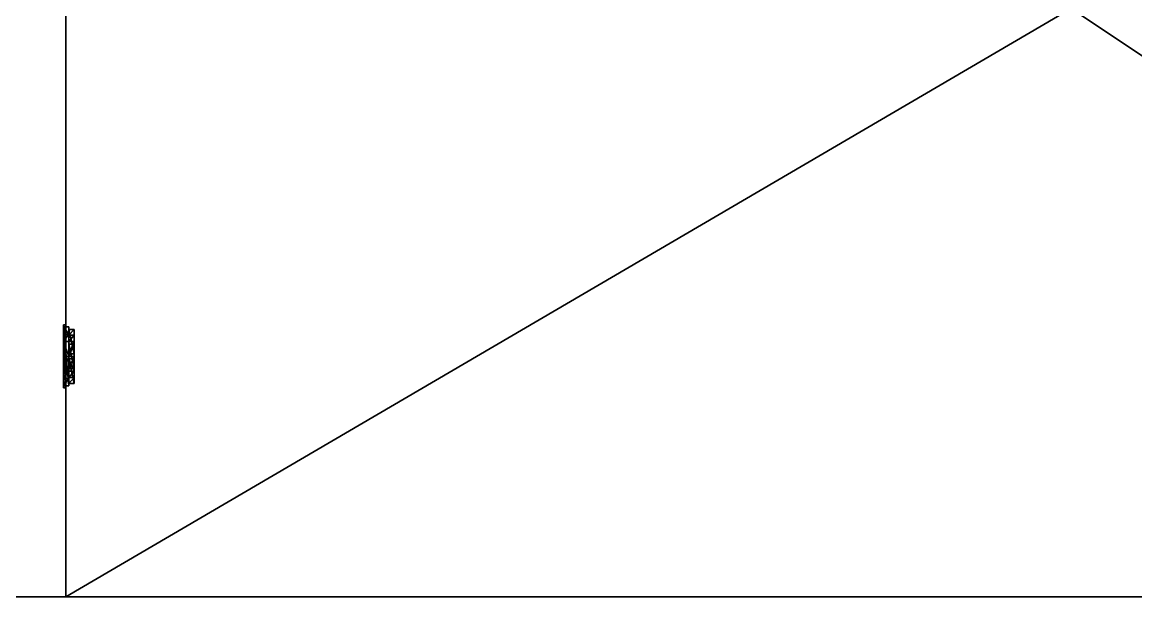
# Model space of a CAD drawing. Header units: metres. Extents: x -124 to 108, y 0 to 201.
# Drawn here: x 45.2 to 56.91, y 0 to 6.04 of the extents above; entities that cross this region are included whole.
import ezdxf

# ---------------------------------------------------------------- set-up
doc = ezdxf.new("R2010")
doc.units = ezdxf.units.M
doc.layers.get('0').update_dxf_attribs({"true_color": 0xff5454})

# ---------------------------------------------------------------- blocks, each defined once
blk = doc.blocks.new('window_i')
for p, q in [((0.333, 1.5, 0.022), (0.155, 1.348, 0.022)), ((0.333, 1.5), (0.155, 1.348)), ((0.177, 1.338, 0.022), (0.333, 1.471, 0.022)), ((0.177, 1.338, -0.033), (0.333, 1.471, -0.033)), ((0.333, 1.436, -0.088), (0.204, 1.326, -0.088)), ((0.333, 1.436, -0.033), (0.204, 1.326, -0.033)), ((0.51, 1.348, 0.022), (0.333, 1.5, 0.022)), ((0.51, 1.348), (0.333, 1.5)), ((0.333, 1.5), (0.333, 1.5, 0.022)), ((0.333, 1.471, 0.022), (0.488, 1.338, 0.022)), ((0.333, 1.471, 0.022), (0.333, 1.471, -0.033)), ((0.333, 1.471, -0.033), (0.488, 1.338, -0.033)), ((0.461, 1.326, -0.033), (0.333, 1.436, -0.033)), ((0.333, 1.436, -0.033), (0.333, 1.436, -0.088)), ((0.461, 1.326, -0.088), (0.333, 1.436, -0.088)), ((0.155, 1.348, 0.022), (0.155, 1.124, 0.022)), ((0.155, 1.348), (0.155, 1.124)), ((0.155, 1.348), (0.155, 1.348, 0.022)), ((0.177, 1.338, 0.022), (0.177, 1.102, 0.022)), ((0.177, 1.338, 0.022), (0.177, 1.338, -0.033)), ((0.177, 1.338, -0.033), (0.177, 1.102, -0.033)), ((0.204, 1.326, -0.088), (0.204, 1.129, -0.088)), ((0.204, 1.326, -0.033), (0.204, 1.129, -0.033)), ((0.204, 1.326, -0.033), (0.204, 1.326, -0.088)), ((0.461, 1.326, -0.033), (0.461, 1.326, -0.088)), ((0.461, 1.129, -0.033), (0.461, 1.326, -0.033)), ((0.461, 1.129, -0.088), (0.461, 1.326, -0.088)), ((0.488, 1.102, 0.022), (0.488, 1.338, 0.022)), ((0.488, 1.338, 0.022), (0.488, 1.338, -0.033)), ((0.488, 1.102, -0.033), (0.488, 1.338, -0.033)), ((0.51, 1.124, 0.022), (0.51, 1.348, 0.022)), ((0.51, 1.124), (0.51, 1.348)), ((0.51, 1.348), (0.51, 1.348, 0.022)), ((0.091, 1.124), (0, 1.034)), ((0.091, 1.124, 0.022), (0, 1.034, 0.022)), ((0.1, 1.102, 0.022), (0.022, 1.025, 0.022)), ((0.1, 1.102, -0.033), (0.022, 1.025, -0.033)), ((0.111, 1.076, -0.088), (0.049, 1.014, -0.088)), ((0.111, 1.076, -0.033), (0.049, 1.014, -0.033)), ((0.091, 1.124), (0.091, 1.124, 0.022)), ((0.155, 1.124), (0.091, 1.124)), ((0.155, 1.124, 0.022), (0.091, 1.124, 0.022)), ((0.177, 1.102, 0.022), (0.1, 1.102, 0.022)), ((0.177, 1.102, -0.033), (0.1, 1.102, -0.033)), ((0.1, 1.102, 0.022), (0.1, 1.102, -0.033)), ((0.177, 1.076, -0.033), (0.111, 1.076, -0.033)), ((0.111, 1.076, -0.033), (0.111, 1.076, -0.088)), ((0.177, 1.076, -0.088), (0.111, 1.076, -0.088)), ((0.155, 1.124), (0.155, 1.124, 0.022)), ((0.177, 1.102, 0.022), (0.177, 1.102, -0.033)), ((0.177, 1.076, -0.033), (0.177, 1.076, -0.088)), ((0.306, 1.076, -0.088), (0.177, 1.076, -0.088)), ((0.306, 1.076, -0.033), (0.177, 1.076, -0.033)), ((0.204, 1.129, -0.033), (0.461, 1.129, -0.033)), ((0.204, 1.129, -0.088), (0.461, 1.129, -0.088)), ((0.204, 1.129, -0.033), (0.204, 1.129, -0.088)), ((0.306, 0.124, -0.088), (0.306, 1.076, -0.088)), ((0.306, 1.076, -0.033), (0.306, 1.076, -0.088)), ((0.306, 0.124, -0.033), (0.306, 1.076, -0.033)), ((0.359, 1.076, -0.088), (0.359, 0.124, -0.088)), ((0.359, 1.076, -0.033), (0.359, 1.076, -0.088)), ((0.488, 1.076, -0.088), (0.359, 1.076, -0.088)), ((0.488, 1.076, -0.033), (0.359, 1.076, -0.033)), ((0.461, 1.129, -0.033), (0.461, 1.129, -0.088)), ((0.566, 1.102, 0.022), (0.488, 1.102, 0.022)), ((0.488, 1.102, 0.022), (0.488, 1.102, -0.033)), ((0.566, 1.102, -0.033), (0.488, 1.102, -0.033)), ((0.555, 1.076, -0.088), (0.488, 1.076, -0.088)), ((0.488, 1.076, -0.033), (0.488, 1.076, -0.088)), ((0.555, 1.076, -0.033), (0.488, 1.076, -0.033)), ((0.575, 1.124, 0.022), (0.51, 1.124, 0.022)), ((0.51, 1.124), (0.51, 1.124, 0.022)), ((0.575, 1.124), (0.51, 1.124)), ((0.617, 1.014, -0.033), (0.555, 1.076, -0.033)), ((0.555, 1.076, -0.033), (0.555, 1.076, -0.088)), ((0.617, 1.014, -0.088), (0.555, 1.076, -0.088)), ((0.566, 1.102, 0.022), (0.643, 1.025, 0.022)), ((0.566, 1.102, 0.022), (0.566, 1.102, -0.033)), ((0.566, 1.102, -0.033), (0.643, 1.025, -0.033)), ((0.665, 1.034, 0.022), (0.575, 1.124, 0.022)), ((0.575, 1.124), (0.575, 1.124, 0.022)), ((0.665, 1.034), (0.575, 1.124)), ((0, 1.034), (0, 1.034, 0.022)), ((0, 1.034, 0.022), (0, 0, 0.022)), ((0, 1.034), (0, 0)), ((0.022, 1.025, 0.022), (0.022, 0.097, 0.022)), ((0.022, 1.025, 0.022), (0.022, 1.025, -0.033)), ((0.022, 1.025, -0.033), (0.022, 0.097, -0.033)), ((0.049, 1.014, -0.088), (0.049, 0.124, -0.088)), ((0.049, 1.014, -0.033), (0.049, 1.014, -0.088)), ((0.049, 1.014, -0.033), (0.049, 0.124, -0.033)), ((0.617, 1.014, -0.033), (0.617, 1.014, -0.088)), ((0.617, 0.124, -0.033), (0.617, 1.014, -0.033)), ((0.617, 0.124, -0.088), (0.617, 1.014, -0.088)), ((0.643, 0.097, 0.022), (0.643, 1.025, 0.022)), ((0.643, 1.025, 0.022), (0.643, 1.025, -0.033)), ((0.643, 0.097, -0.033), (0.643, 1.025, -0.033)), ((0.665, 0, 0.022), (0.665, 1.034, 0.022)), ((0.665, 0), (0.665, 1.034)), ((0.665, 1.034), (0.665, 1.034, 0.022)), ((0.049, 0.124, -0.088), (0.306, 0.124, -0.088)), ((0.049, 0.124, -0.033), (0.306, 0.124, -0.033)), ((0.049, 0.124, -0.033), (0.049, 0.124, -0.088)), ((0.306, 0.124, -0.033), (0.306, 0.124, -0.088)), ((0.359, 0.124, -0.033), (0.359, 0.124, -0.088)), ((0.359, 0.124, -0.088), (0.617, 0.124, -0.088)), ((0.359, 0.124, -0.033), (0.617, 0.124, -0.033)), ((0.617, 0.124, -0.033), (0.617, 0.124, -0.088)), ((0, 0, 0.022), (0.665, 0, 0.022)), ((0, 0), (0, 0, 0.022)), ((0, 0), (0.665, 0)), ((0.022, 0.097, 0.022), (0.643, 0.097, 0.022)), ((0.022, 0.097, 0.022), (0.022, 0.097, -0.033)), ((0.022, 0.097, -0.033), (0.643, 0.097, -0.033)), ((0.643, 0.097, 0.022), (0.643, 0.097, -0.033)), ((0.665, 0), (0.665, 0, 0.022))]:
    blk.add_line(p, q)
at = {"color": 29, "true_color": 0x423123}
blk.add_line((0.359, 1.076, -0.033), (0.359, 0.124, -0.033), dxfattribs=at)
at = {"color": 45, "true_color": 0xaa8f5f}
mesh = blk.add_polyface(dxfattribs=at)
corners = [(0, 0, 0.022), (0.022, 0.097, 0.022), (0, 1.034, 0.022), (0.665, 0, 0.022), (0.643, 0.097, 0.022), (0.643, 1.025, 0.022), (0.488, 1.102, 0.022), (0.51, 1.124, 0.022), (0.488, 1.338, 0.022), (0.566, 1.102, 0.022), (0.575, 1.124, 0.022), (0.665, 1.034, 0.022), (0.022, 1.025, 0.022), (0.091, 1.124, 0.022), (0.1, 1.102, 0.022), (0.155, 1.124, 0.022), (0.177, 1.102, 0.022), (0.155, 1.348, 0.022), (0.177, 1.338, 0.022), (0.333, 1.5, 0.022), (0.333, 1.471, 0.022), (0.51, 1.348, 0.022)]
mesh.append_faces([[corners[k] for k in face] for face in [(0, 1, 2), (1, 3, 4), (4, 3, 5), (6, 7, 8), (7, 9, 10), (10, 5, 11), (11, 5, 3), (2, 12, 13), (12, 2, 1), (13, 14, 15), (15, 16, 17), (17, 18, 19), (19, 8, 21), (21, 8, 7)]], dxfattribs={"vtx0": -1, "vtx1": -1, "color": 45})
mesh.append_faces([[corners[k] for k in face] for face in [(1, 0, 3), (7, 6, 9), (10, 9, 5), (13, 12, 14), (15, 14, 16), (17, 16, 18), (19, 18, 20), (19, 20, 8)]], dxfattribs={"vtx0": -1, "vtx2": -1, "color": 45})
at = {"color": 29, "true_color": 0x423123}
mesh = blk.add_polyface(dxfattribs=at)
corners = [(0.049, 1.014, -0.033), (0.1, 1.102, -0.033), (0.022, 1.025, -0.033), (0.111, 1.076, -0.033), (0.177, 1.102, -0.033), (0.177, 1.076, -0.033), (0.306, 1.076, -0.033), (0.204, 1.129, -0.033), (0.177, 1.338, -0.033), (0.461, 1.129, -0.033), (0.359, 1.076, -0.033), (0.359, 0.124, -0.033), (0.488, 1.076, -0.033), (0.461, 1.326, -0.033), (0.022, 0.097, -0.033), (0.049, 0.124, -0.033), (0.643, 0.097, -0.033), (0.306, 0.124, -0.033), (0.617, 0.124, -0.033), (0.617, 1.014, -0.033), (0.555, 1.076, -0.033), (0.488, 1.102, -0.033), (0.566, 1.102, -0.033), (0.643, 1.025, -0.033), (0.204, 1.326, -0.033), (0.333, 1.471, -0.033), (0.333, 1.436, -0.033), (0.488, 1.338, -0.033)]
mesh.append_faces([[corners[k] for k in face] for face in [(1, 3, 4), (4, 7, 8), (7, 6, 9), (10, 6, 11), (9, 12, 13), (14, 15, 2), (15, 16, 17), (17, 11, 6), (11, 16, 18), (18, 16, 19), (20, 21, 12), (21, 20, 22), (22, 19, 23), (23, 19, 16), (8, 24, 25), (24, 8, 7), (25, 13, 27), (27, 12, 21)]], dxfattribs={"vtx0": -1, "vtx1": -1, "color": 29})
mesh.append_faces([[corners[k] for k in face] for face in [(4, 6, 7), (9, 6, 10), (17, 16, 11), (27, 13, 12)]], dxfattribs={"vtx0": -1, "vtx1": -1, "vtx2": -1, "color": 29})
mesh.append_faces([[corners[k] for k in face] for face in [(0, 1, 2), (1, 0, 3), (4, 3, 5), (4, 5, 6), (9, 10, 12), (15, 14, 16), (2, 15, 0), (22, 20, 19), (25, 24, 26), (25, 26, 13)]], dxfattribs={"vtx0": -1, "vtx2": -1, "color": 29})
at = {"color": 45, "true_color": 0xaa8f5f}
mesh = blk.add_polyface(dxfattribs=at)
corners = [(0.155, 1.348, 0.022), (0.333, 1.5), (0.155, 1.348), (0.333, 1.5, 0.022)]
mesh.append_faces([[corners[k] for k in face] for face in [(0, 1, 2), (1, 0, 3)]], dxfattribs={"vtx0": -1, "color": 45})
mesh = blk.add_polyface(dxfattribs=at)
corners = [(0.333, 1.471, -0.033), (0.177, 1.338, 0.022), (0.177, 1.338, -0.033), (0.333, 1.471, 0.022)]
mesh.append_faces([[corners[k] for k in face] for face in [(0, 1, 2), (1, 0, 3)]], dxfattribs={"vtx0": -1, "color": 45})
at = {"color": 28, "true_color": 0x130f0a}
mesh = blk.add_polyface(dxfattribs=at)
corners = [(0.461, 1.129, -0.088), (0.204, 1.326, -0.088), (0.204, 1.129, -0.088), (0.333, 1.436, -0.088), (0.461, 1.326, -0.088)]
mesh.append_faces([[corners[k] for k in face] for face in [(0, 1, 2), (3, 0, 4)]], dxfattribs={"vtx0": -1, "color": 28})
mesh.append_faces([[corners[k] for k in face] for face in [(1, 0, 3)]], dxfattribs={"vtx0": -1, "vtx1": -1, "color": 28})
at = {"color": 29, "true_color": 0x423123}
mesh = blk.add_polyface(dxfattribs=at)
corners = [(0.333, 1.436, -0.033), (0.204, 1.326, -0.088), (0.333, 1.436, -0.088), (0.204, 1.326, -0.033)]
mesh.append_faces([[corners[k] for k in face] for face in [(0, 1, 2), (1, 0, 3)]], dxfattribs={"vtx0": -1, "color": 29})
at = {"color": 45, "true_color": 0xaa8f5f}
mesh = blk.add_polyface(dxfattribs=at)
corners = [(0.333, 1.5, 0.022), (0.51, 1.348), (0.333, 1.5), (0.51, 1.348, 0.022)]
mesh.append_faces([[corners[k] for k in face] for face in [(0, 1, 2), (1, 0, 3)]], dxfattribs={"vtx0": -1, "color": 45})
mesh = blk.add_polyface(dxfattribs=at)
corners = [(0.488, 1.338, 0.022), (0.333, 1.471, -0.033), (0.488, 1.338, -0.033), (0.333, 1.471, 0.022)]
mesh.append_faces([[corners[k] for k in face] for face in [(0, 1, 2), (1, 0, 3)]], dxfattribs={"vtx0": -1, "color": 45})
at = {"color": 29, "true_color": 0x423123}
mesh = blk.add_polyface(dxfattribs=at)
corners = [(0.461, 1.326, -0.033), (0.333, 1.436, -0.088), (0.461, 1.326, -0.088), (0.333, 1.436, -0.033)]
mesh.append_faces([[corners[k] for k in face] for face in [(0, 1, 2), (1, 0, 3)]], dxfattribs={"vtx0": -1, "color": 29})
at = {"color": 45, "true_color": 0xaa8f5f}
mesh = blk.add_polyface(dxfattribs=at)
corners = [(0.155, 1.348, 0.022), (0.155, 1.124), (0.155, 1.124, 0.022), (0.155, 1.348)]
mesh.append_faces([[corners[k] for k in face] for face in [(0, 1, 2), (1, 0, 3)]], dxfattribs={"vtx0": -1, "color": 45})
mesh = blk.add_polyface(dxfattribs=at)
corners = [(0.177, 1.338, -0.033), (0.177, 1.102, 0.022), (0.177, 1.102, -0.033), (0.177, 1.338, 0.022)]
mesh.append_faces([[corners[k] for k in face] for face in [(0, 1, 2), (1, 0, 3)]], dxfattribs={"vtx0": -1, "color": 45})
at = {"color": 29, "true_color": 0x423123}
mesh = blk.add_polyface(dxfattribs=at)
corners = [(0.204, 1.326, -0.088), (0.204, 1.129, -0.033), (0.204, 1.129, -0.088), (0.204, 1.326, -0.033)]
mesh.append_faces([[corners[k] for k in face] for face in [(0, 1, 2), (1, 0, 3)]], dxfattribs={"vtx0": -1, "color": 29})
mesh = blk.add_polyface(dxfattribs=at)
corners = [(0.461, 1.326, -0.033), (0.461, 1.129, -0.088), (0.461, 1.129, -0.033), (0.461, 1.326, -0.088)]
mesh.append_faces([[corners[k] for k in face] for face in [(0, 1, 2), (1, 0, 3)]], dxfattribs={"vtx0": -1, "color": 29})
at = {"color": 45, "true_color": 0xaa8f5f}
mesh = blk.add_polyface(dxfattribs=at)
corners = [(0.488, 1.338, 0.022), (0.488, 1.102, -0.033), (0.488, 1.102, 0.022), (0.488, 1.338, -0.033)]
mesh.append_faces([[corners[k] for k in face] for face in [(0, 1, 2), (1, 0, 3)]], dxfattribs={"vtx0": -1, "color": 45})
mesh = blk.add_polyface(dxfattribs=at)
corners = [(0.51, 1.348), (0.51, 1.124, 0.022), (0.51, 1.124), (0.51, 1.348, 0.022)]
mesh.append_faces([[corners[k] for k in face] for face in [(0, 1, 2), (1, 0, 3)]], dxfattribs={"vtx0": -1, "color": 45})
mesh = blk.add_polyface(dxfattribs=at)
corners = [(0, 1.034, 0.022), (0.091, 1.124), (0, 1.034), (0.091, 1.124, 0.022)]
mesh.append_faces([[corners[k] for k in face] for face in [(0, 1, 2), (1, 0, 3)]], dxfattribs={"vtx0": -1, "color": 45})
mesh = blk.add_polyface(dxfattribs=at)
corners = [(0.1, 1.102, -0.033), (0.022, 1.025, 0.022), (0.022, 1.025, -0.033), (0.1, 1.102, 0.022)]
mesh.append_faces([[corners[k] for k in face] for face in [(0, 1, 2), (1, 0, 3)]], dxfattribs={"vtx0": -1, "color": 45})
at = {"color": 28, "true_color": 0x130f0a}
mesh = blk.add_polyface(dxfattribs=at)
corners = [(0.306, 0.124, -0.088), (0.049, 1.014, -0.088), (0.049, 0.124, -0.088), (0.111, 1.076, -0.088), (0.177, 1.076, -0.088), (0.306, 1.076, -0.088)]
mesh.append_faces([[corners[k] for k in face] for face in [(0, 1, 2), (4, 0, 5)]], dxfattribs={"vtx0": -1, "color": 28})
mesh.append_faces([[corners[k] for k in face] for face in [(1, 0, 3), (3, 0, 4)]], dxfattribs={"vtx0": -1, "vtx1": -1, "color": 28})
at = {"color": 29, "true_color": 0x423123}
mesh = blk.add_polyface(dxfattribs=at)
corners = [(0.111, 1.076, -0.033), (0.049, 1.014, -0.088), (0.111, 1.076, -0.088), (0.049, 1.014, -0.033)]
mesh.append_faces([[corners[k] for k in face] for face in [(0, 1, 2), (1, 0, 3)]], dxfattribs={"vtx0": -1, "color": 29})
at = {"color": 45, "true_color": 0xaa8f5f}
mesh = blk.add_polyface(dxfattribs=at)
corners = [(0.091, 1.124, 0.022), (0.155, 1.124), (0.091, 1.124), (0.155, 1.124, 0.022)]
mesh.append_faces([[corners[k] for k in face] for face in [(0, 1, 2), (1, 0, 3)]], dxfattribs={"vtx0": -1, "color": 45})
mesh = blk.add_polyface(dxfattribs=at)
corners = [(0.177, 1.102, 0.022), (0.1, 1.102, -0.033), (0.177, 1.102, -0.033), (0.1, 1.102, 0.022)]
mesh.append_faces([[corners[k] for k in face] for face in [(0, 1, 2), (1, 0, 3)]], dxfattribs={"vtx0": -1, "color": 45})
at = {"color": 29, "true_color": 0x423123}
mesh = blk.add_polyface(dxfattribs=at)
corners = [(0.177, 1.076, -0.033), (0.111, 1.076, -0.088), (0.177, 1.076, -0.088), (0.111, 1.076, -0.033)]
mesh.append_faces([[corners[k] for k in face] for face in [(0, 1, 2), (1, 0, 3)]], dxfattribs={"vtx0": -1, "color": 29})
mesh = blk.add_polyface(dxfattribs=at)
corners = [(0.306, 1.076, -0.033), (0.177, 1.076, -0.088), (0.306, 1.076, -0.088), (0.177, 1.076, -0.033)]
mesh.append_faces([[corners[k] for k in face] for face in [(0, 1, 2), (1, 0, 3)]], dxfattribs={"vtx0": -1, "color": 29})
mesh = blk.add_polyface(dxfattribs=at)
corners = [(0.204, 1.129, -0.033), (0.461, 1.129, -0.088), (0.204, 1.129, -0.088), (0.461, 1.129, -0.033)]
mesh.append_faces([[corners[k] for k in face] for face in [(0, 1, 2), (1, 0, 3)]], dxfattribs={"vtx0": -1, "color": 29})
mesh = blk.add_polyface(dxfattribs=at)
corners = [(0.306, 1.076, -0.033), (0.306, 0.124, -0.088), (0.306, 0.124, -0.033), (0.306, 1.076, -0.088)]
mesh.append_faces([[corners[k] for k in face] for face in [(0, 1, 2), (1, 0, 3)]], dxfattribs={"vtx0": -1, "color": 29})
mesh = blk.add_polyface(dxfattribs=at)
corners = [(0.359, 1.076, -0.088), (0.359, 0.124, -0.033), (0.359, 0.124, -0.088), (0.359, 1.076, -0.033)]
mesh.append_faces([[corners[k] for k in face] for face in [(0, 1, 2), (1, 0, 3)]], dxfattribs={"vtx0": -1, "color": 29})
at = {"color": 28, "true_color": 0x130f0a}
mesh = blk.add_polyface(dxfattribs=at)
corners = [(0.617, 0.124, -0.088), (0.359, 1.076, -0.088), (0.359, 0.124, -0.088), (0.488, 1.076, -0.088), (0.555, 1.076, -0.088), (0.617, 1.014, -0.088)]
mesh.append_faces([[corners[k] for k in face] for face in [(0, 1, 2), (4, 0, 5)]], dxfattribs={"vtx0": -1, "color": 28})
mesh.append_faces([[corners[k] for k in face] for face in [(1, 0, 3), (3, 0, 4)]], dxfattribs={"vtx0": -1, "vtx1": -1, "color": 28})
at = {"color": 29, "true_color": 0x423123}
mesh = blk.add_polyface(dxfattribs=at)
corners = [(0.488, 1.076, -0.088), (0.359, 1.076, -0.033), (0.359, 1.076, -0.088), (0.488, 1.076, -0.033)]
mesh.append_faces([[corners[k] for k in face] for face in [(0, 1, 2), (1, 0, 3)]], dxfattribs={"vtx0": -1, "color": 29})
at = {"color": 45, "true_color": 0xaa8f5f}
mesh = blk.add_polyface(dxfattribs=at)
corners = [(0.566, 1.102, 0.022), (0.488, 1.102, -0.033), (0.566, 1.102, -0.033), (0.488, 1.102, 0.022)]
mesh.append_faces([[corners[k] for k in face] for face in [(0, 1, 2), (1, 0, 3)]], dxfattribs={"vtx0": -1, "color": 45})
at = {"color": 29, "true_color": 0x423123}
mesh = blk.add_polyface(dxfattribs=at)
corners = [(0.555, 1.076, -0.033), (0.488, 1.076, -0.088), (0.555, 1.076, -0.088), (0.488, 1.076, -0.033)]
mesh.append_faces([[corners[k] for k in face] for face in [(0, 1, 2), (1, 0, 3)]], dxfattribs={"vtx0": -1, "color": 29})
at = {"color": 45, "true_color": 0xaa8f5f}
mesh = blk.add_polyface(dxfattribs=at)
corners = [(0.51, 1.124, 0.022), (0.575, 1.124), (0.51, 1.124), (0.575, 1.124, 0.022)]
mesh.append_faces([[corners[k] for k in face] for face in [(0, 1, 2), (1, 0, 3)]], dxfattribs={"vtx0": -1, "color": 45})
at = {"color": 29, "true_color": 0x423123}
mesh = blk.add_polyface(dxfattribs=at)
corners = [(0.617, 1.014, -0.033), (0.555, 1.076, -0.088), (0.617, 1.014, -0.088), (0.555, 1.076, -0.033)]
mesh.append_faces([[corners[k] for k in face] for face in [(0, 1, 2), (1, 0, 3)]], dxfattribs={"vtx0": -1, "color": 29})
at = {"color": 45, "true_color": 0xaa8f5f}
mesh = blk.add_polyface(dxfattribs=at)
corners = [(0.643, 1.025, 0.022), (0.566, 1.102, -0.033), (0.643, 1.025, -0.033), (0.566, 1.102, 0.022)]
mesh.append_faces([[corners[k] for k in face] for face in [(0, 1, 2), (1, 0, 3)]], dxfattribs={"vtx0": -1, "color": 45})
mesh = blk.add_polyface(dxfattribs=at)
corners = [(0.575, 1.124, 0.022), (0.665, 1.034), (0.575, 1.124), (0.665, 1.034, 0.022)]
mesh.append_faces([[corners[k] for k in face] for face in [(0, 1, 2), (1, 0, 3)]], dxfattribs={"vtx0": -1, "color": 45})
mesh = blk.add_polyface(dxfattribs=at)
corners = [(0, 1.034, 0.022), (0, 0), (0, 0, 0.022), (0, 1.034)]
mesh.append_faces([[corners[k] for k in face] for face in [(0, 1, 2), (1, 0, 3)]], dxfattribs={"vtx0": -1, "color": 45})
mesh = blk.add_polyface(dxfattribs=at)
corners = [(0.022, 1.025, -0.033), (0.022, 0.097, 0.022), (0.022, 0.097, -0.033), (0.022, 1.025, 0.022)]
mesh.append_faces([[corners[k] for k in face] for face in [(0, 1, 2), (1, 0, 3)]], dxfattribs={"vtx0": -1, "color": 45})
at = {"color": 29, "true_color": 0x423123}
mesh = blk.add_polyface(dxfattribs=at)
corners = [(0.049, 1.014, -0.088), (0.049, 0.124, -0.033), (0.049, 0.124, -0.088), (0.049, 1.014, -0.033)]
mesh.append_faces([[corners[k] for k in face] for face in [(0, 1, 2), (1, 0, 3)]], dxfattribs={"vtx0": -1, "color": 29})
mesh = blk.add_polyface(dxfattribs=at)
corners = [(0.617, 1.014, -0.033), (0.617, 0.124, -0.088), (0.617, 0.124, -0.033), (0.617, 1.014, -0.088)]
mesh.append_faces([[corners[k] for k in face] for face in [(0, 1, 2), (1, 0, 3)]], dxfattribs={"vtx0": -1, "color": 29})
at = {"color": 45, "true_color": 0xaa8f5f}
mesh = blk.add_polyface(dxfattribs=at)
corners = [(0.643, 1.025, 0.022), (0.643, 0.097, -0.033), (0.643, 0.097, 0.022), (0.643, 1.025, -0.033)]
mesh.append_faces([[corners[k] for k in face] for face in [(0, 1, 2), (1, 0, 3)]], dxfattribs={"vtx0": -1, "color": 45})
mesh = blk.add_polyface(dxfattribs=at)
corners = [(0.665, 1.034), (0.665, 0, 0.022), (0.665, 0), (0.665, 1.034, 0.022)]
mesh.append_faces([[corners[k] for k in face] for face in [(0, 1, 2), (1, 0, 3)]], dxfattribs={"vtx0": -1, "color": 45})
at = {"color": 29, "true_color": 0x423123}
mesh = blk.add_polyface(dxfattribs=at)
corners = [(0.049, 0.124, -0.033), (0.306, 0.124, -0.088), (0.049, 0.124, -0.088), (0.306, 0.124, -0.033)]
mesh.append_faces([[corners[k] for k in face] for face in [(0, 1, 2), (1, 0, 3)]], dxfattribs={"vtx0": -1, "color": 29})
mesh = blk.add_polyface(dxfattribs=at)
corners = [(0.359, 0.124, -0.033), (0.617, 0.124, -0.088), (0.359, 0.124, -0.088), (0.617, 0.124, -0.033)]
mesh.append_faces([[corners[k] for k in face] for face in [(0, 1, 2), (1, 0, 3)]], dxfattribs={"vtx0": -1, "color": 29})
at = {"color": 45, "true_color": 0xaa8f5f}
mesh = blk.add_polyface(dxfattribs=at)
corners = [(0.665, 0, 0.022), (0, 0), (0.665, 0), (0, 0, 0.022)]
mesh.append_faces([[corners[k] for k in face] for face in [(0, 1, 2), (1, 0, 3)]], dxfattribs={"vtx0": -1, "color": 45})
mesh = blk.add_polyface(dxfattribs=at)
corners = [(0.022, 0.097, 0.022), (0.643, 0.097, -0.033), (0.022, 0.097, -0.033), (0.643, 0.097, 0.022)]
mesh.append_faces([[corners[k] for k in face] for face in [(0, 1, 2), (1, 0, 3)]], dxfattribs={"vtx0": -1, "color": 45})
blk = doc.blocks.new('Component_1')
for p, q in [((45.66, 6.186, 11.13), (45.66, 0, 11.13)), ((45.66, 6.186, 17.975), (45.66, 0, 17.975)), ((35.931, 0, 11.13), (45.66, 0, 11.13)), ((45.66, 0, 17.975), (65.503, 0, 17.975)), ((45.66, 0, 11.13), (45.66, 0, 17.975))]:
    blk.add_line(p, q)
at = {"extrusion": (-1, 0, 0)}
blk.add_blockref('window_i', (-2.86, 13.56, -45.66), dxfattribs=at)
mesh = blk.add_polyface()
corners = [(63.664, 30.62, 17.975), (56.228, 6.186, 17.975), (56.228, 30.62, 17.975), (71.014, 18.107, 17.975), (65.503, 7.874, 17.975), (63.664, 18.107, 17.975), (71.014, 7.874, 17.975), (45.66, 0, 17.975), (45.66, 6.186, 17.975), (65.503, 0, 17.975)]
mesh.append_faces([[corners[k] for k in face] for face in [(0, 1, 2), (4, 3, 6), (1, 7, 8)]], dxfattribs={"vtx0": -1})
mesh.append_faces([[corners[k] for k in face] for face in [(3, 4, 5), (7, 1, 9), (5, 1, 0), (9, 5, 4)]], dxfattribs={"vtx0": -1, "vtx1": -1})
mesh.append_faces([[corners[k] for k in face] for face in [(9, 1, 5)]], dxfattribs={"vtx0": -1, "vtx1": -1, "vtx2": -1})
mesh = blk.add_polyface()
corners = [(45.66, 8.345, 11.13), (35.931, 5.983, 11.13), (35.931, 8.345, 11.13), (35.931, 0, 11.13), (45.66, 0, 11.13), (45.66, 6.186, 11.13)]
mesh.append_faces([[corners[k] for k in face] for face in [(0, 1, 2), (4, 0, 5)]], dxfattribs={"vtx0": -1})
mesh.append_faces([[corners[k] for k in face] for face in [(1, 0, 3), (3, 0, 4)]], dxfattribs={"vtx0": -1, "vtx1": -1})
mesh = blk.add_polyface()
corners = [(45.66, 2.77, 14.685), (45.66, 2.705, 14.908), (45.66, 2.705, 14.685), (45.66, 0, 11.13), (45.66, 2.195, 13.56), (45.66, 0, 17.975), (45.66, 6.186, 11.13), (45.66, 2.86, 13.56), (45.66, 2.86, 14.594), (45.66, 2.528, 15.061), (45.66, 6.186, 17.975), (45.66, 2.35, 14.908), (45.66, 2.195, 14.594), (45.66, 2.286, 14.685), (45.66, 2.35, 14.685)]
mesh.append_faces([[corners[k] for k in face] for face in [(0, 1, 2), (11, 13, 14)]], dxfattribs={"vtx0": -1})
mesh.append_faces([[corners[k] for k in face] for face in [(3, 4, 5), (4, 6, 7), (7, 6, 8), (5, 9, 10), (9, 5, 11), (12, 5, 4), (10, 8, 6)]], dxfattribs={"vtx0": -1, "vtx1": -1})
mesh.append_faces([[corners[k] for k in face] for face in [(11, 5, 12), (10, 1, 0)]], dxfattribs={"vtx0": -1, "vtx1": -1, "vtx2": -1})
mesh.append_faces([[corners[k] for k in face] for face in [(4, 3, 6), (11, 12, 13), (10, 9, 1), (10, 0, 8)]], dxfattribs={"vtx0": -1, "vtx2": -1})

msp = doc.modelspace()

# ---------------------------------------------------------------- block references
msp.add_blockref('Component_1', (0, 0))

doc.saveas('drawing.dxf')
